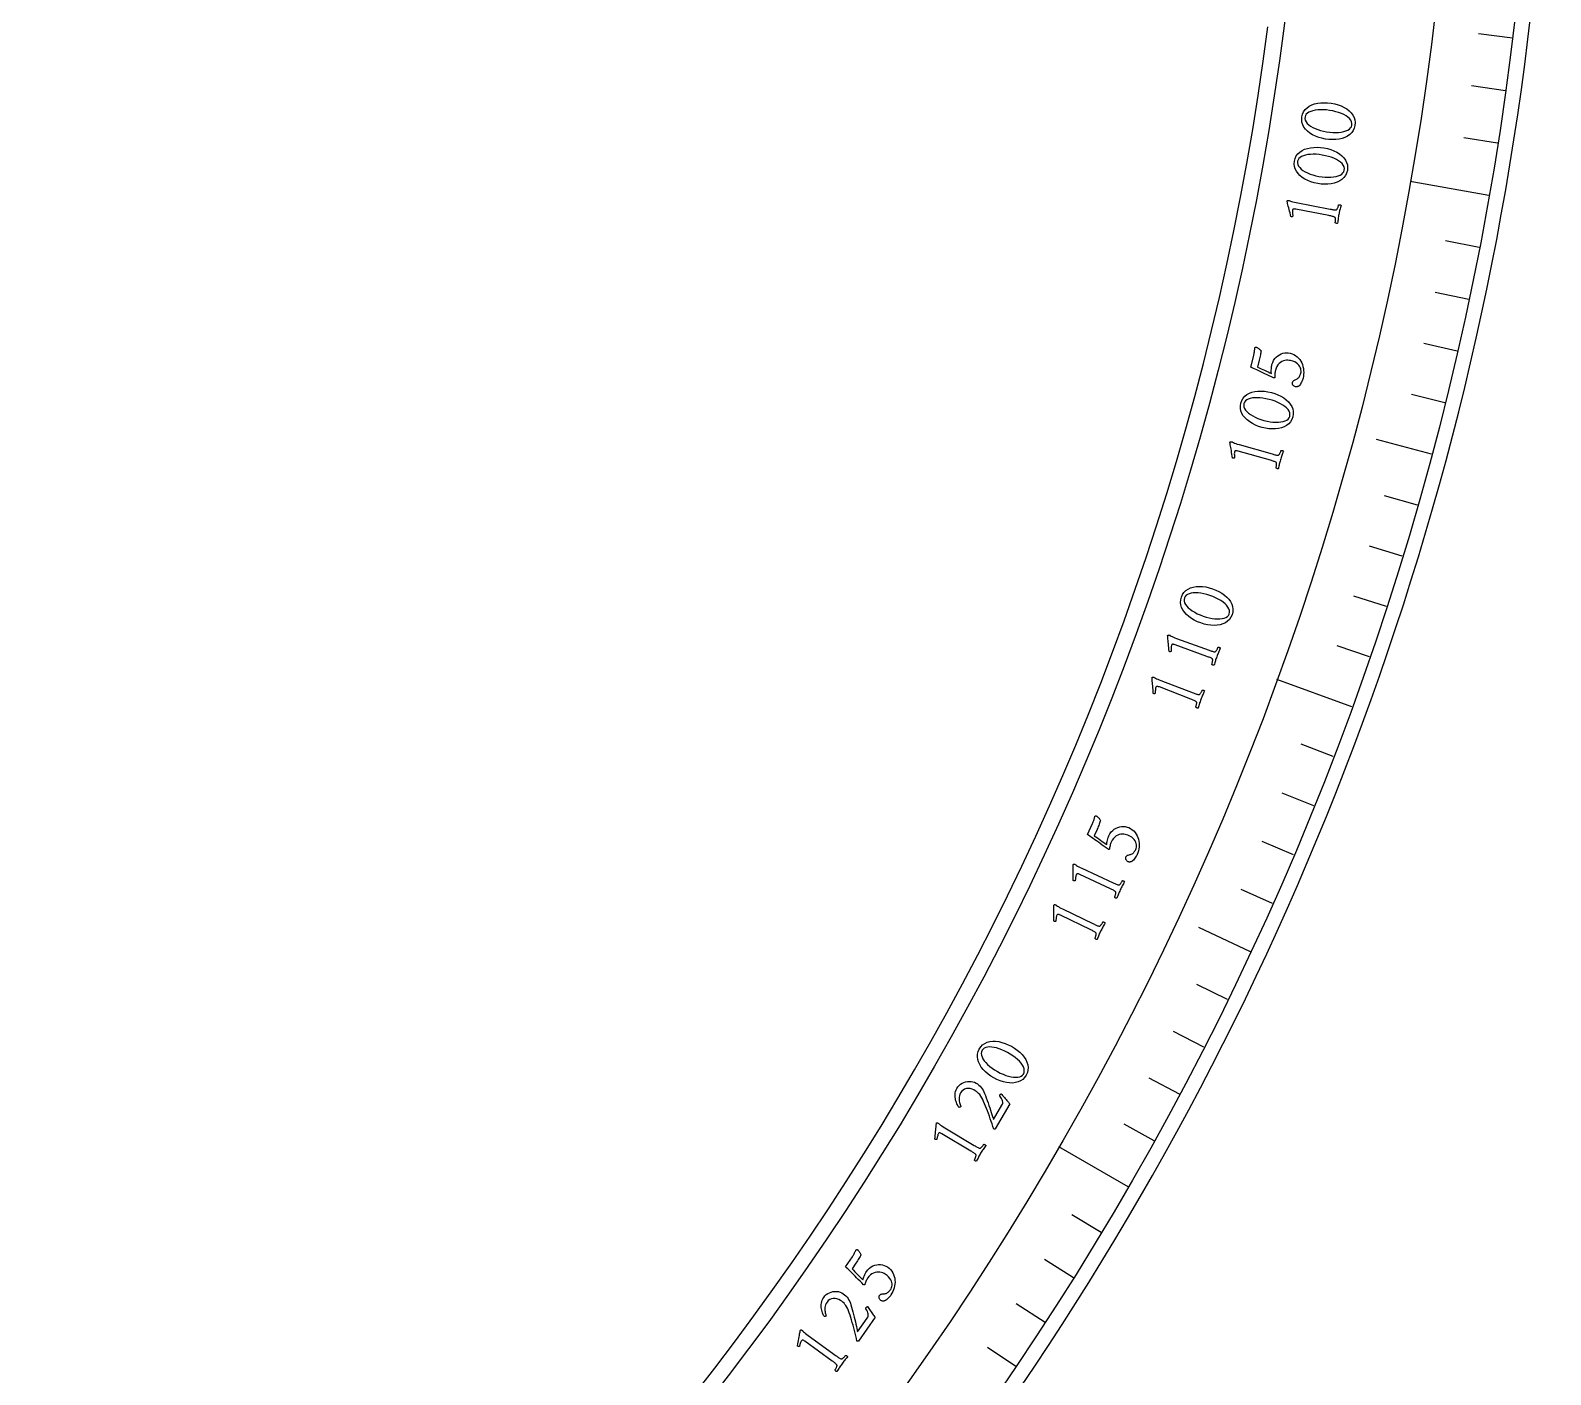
# Model space of a CAD drawing. Header units: millimetres. Extents: x -78 to 78, y -78 to 97.
# Drawn here: x 39.16 to 78, y -43.6 to -9.26 of the extents above; entities that cross this region are included whole.
import ezdxf

# ---------------------------------------------------------------- set-up
doc = ezdxf.new("R2010")
doc.units = ezdxf.units.MM
for name, color, linetype in [('CUT_INNER', 6, 'Continuous'), ('CUT_OUTER', 1, 'Continuous'), ('ENGRAVE', 7, 'Continuous'), ('ENGRAVE_FINE', 8, 'Continuous'), ('TEXT', 5, 'Continuous')]:
    doc.layers.add(name, color=color, linetype=linetype)

msp = doc.modelspace()

# ---------------------------------------------------------------- linework, layer by layer
at = {"layer": 'CUT_INNER'}
msp.add_arc((0.0001, -0.0002), 71.3699, 92.272579, 352.617363, dxfattribs=at)
at = {"layer": 'CUT_OUTER'}
msp.add_arc((-0.0002, -0.0002), 77.9998, 178.593623, 0.21968, dxfattribs=at)
at = {"layer": 'ENGRAVE'}
for points in [[(76.4232, -13.4755), (74.4122, -13.1209)], [(74.958, -20.0849), (73.5491, -19.7074)], [(72.9222, -26.5415), (71.0033, -25.8431)], [(70.3315, -32.7961), (69.0095, -32.1797)], [(67.2055, -38.8011), (65.437, -37.7801)]]:
    msp.add_lwpolyline(points, dxfattribs=at)
for radius in [77.6022, 75.5602, 71.7678]:
    msp.add_circle((0, 0), radius, dxfattribs=at)
at = {"layer": 'ENGRAVE_FINE'}
for points in [[(77.0238, -9.4573), (76.1551, -9.3507)], [(76.847, -10.8001), (75.9803, -10.6783)], [(76.6468, -12.1397), (75.7824, -12.0028)], [(76.1764, -14.8072), (75.3173, -14.6402)], [(75.9064, -16.1344), (75.0504, -15.9524)], [(75.6133, -17.4567), (74.7605, -17.2598)], [(75.2971, -18.7737), (74.4479, -18.562)], [(74.596, -21.3901), (73.7548, -21.1488)], [(74.2114, -22.6887), (73.3744, -22.4328)], [(73.8041, -23.9804), (72.9718, -23.71)], [(73.3743, -25.2648), (72.5468, -24.9799)], [(72.4479, -27.8101), (71.6309, -27.4965)], [(71.9515, -29.0703), (71.1401, -28.7425)], [(71.4332, -30.3216), (70.6276, -29.9796)], [(70.8931, -31.5637), (70.0936, -31.2077)], [(69.7484, -34.0186), (68.9618, -33.6349)], [(69.1441, -35.2307), (68.3643, -34.8333)], [(68.5187, -36.432), (67.746, -36.0212)], [(67.8724, -37.6223), (67.107, -37.198)], [(66.5181, -39.9681), (65.7679, -39.5173)], [(65.8104, -41.1229), (65.0682, -40.6591)], [(65.0827, -42.2652), (64.3487, -41.7885)], [(64.3351, -43.3946), (63.6096, -42.9052)]]:
    msp.add_lwpolyline(points, dxfattribs=at)
at = {"layer": 'TEXT'}
for points in [[(71.6459, -11.4701), (71.663, -11.4005), (71.6906, -11.3385), (71.7289, -11.2839), (71.7778, -11.2369), (71.8354, -11.1972), (71.8997, -11.1647), (71.9708, -11.1395), (72.0485, -11.1216), (72.131, -11.1108), (72.216, -11.1071), (72.3037, -11.1105), (72.394, -11.121), (72.4833, -11.1382), (72.568, -11.1615), (72.6479, -11.1911), (72.7232, -11.2268), (72.7918, -11.2682), (72.852, -11.3145), (72.9036, -11.3658), (72.9467, -11.4221), (72.9792, -11.4827), (72.9991, -11.5471), (73.0063, -11.6152), (73.0008, -11.687), (72.9839, -11.7551), (72.956, -11.8164), (72.9171, -11.8709), (72.8672, -11.9186), (72.8086, -11.9591), (72.7435, -11.9923), (72.6718, -12.018), (72.5936, -12.0364), (72.5108, -12.0474), (72.4256, -12.0508), (72.3379, -12.0468), (72.2477, -12.0352), (72.1586, -12.017), (72.0743, -11.9926), (71.9947, -11.9622), (71.9198, -11.9258), (71.8516, -11.884), (71.7921, -11.8373), (71.7412, -11.7859), (71.6989, -11.7297), (71.6672, -11.6695), (71.6478, -11.6062), (71.6407, -11.5397), (71.6459, -11.4701)], [(71.7252, -11.4719), (71.7235, -11.5148), (71.7323, -11.5563), (71.7518, -11.5963), (71.7818, -11.635), (71.8208, -11.6717), (71.8672, -11.706), (71.9211, -11.7378), (71.9824, -11.7672), (72.0496, -11.7936), (72.1213, -11.8163), (72.1975, -11.8354), (72.2782, -11.8508), (72.3586, -11.8618), (72.4364, -11.868), (72.5116, -11.8692), (72.5841, -11.8656), (72.6521, -11.8574), (72.7137, -11.845), (72.769, -11.8283), (72.8179, -11.8074), (72.8587, -11.7823), (72.8897, -11.7532), (72.9107, -11.7202), (72.9219, -11.6832), (72.9239, -11.6368), (72.9148, -11.5928), (72.8945, -11.5512), (72.863, -11.512), (72.8221, -11.4754), (72.7736, -11.4417), (72.7174, -11.4108), (72.6537, -11.3828), (72.5843, -11.3579), (72.5113, -11.3365), (72.4348, -11.3186), (72.3546, -11.3041), (72.2734, -11.2935), (72.1957, -11.2877), (72.1216, -11.2868), (72.0509, -11.2906), (71.9852, -11.2989), (71.9257, -11.3114), (71.8724, -11.3281), (71.8253, -11.3491), (71.7861, -11.3741), (71.7563, -11.4029), (71.736, -11.4355), (71.7252, -11.4719)], [(71.4559, -12.5996), (71.4741, -12.5303), (71.5027, -12.4687), (71.5418, -12.4148), (71.5915, -12.3685), (71.6497, -12.3297), (71.7145, -12.2983), (71.786, -12.2742), (71.864, -12.2575), (71.9466, -12.248), (72.0317, -12.2457), (72.1193, -12.2505), (72.2095, -12.2624), (72.2985, -12.281), (72.3827, -12.3057), (72.4622, -12.3365), (72.5369, -12.3734), (72.6049, -12.4158), (72.6643, -12.4631), (72.7151, -12.5152), (72.7573, -12.5721), (72.7889, -12.6333), (72.8077, -12.698), (72.8138, -12.7662), (72.8073, -12.8379), (72.7892, -12.9057), (72.7603, -12.9666), (72.7206, -13.0204), (72.67, -13.0673), (72.6108, -13.1069), (72.5451, -13.139), (72.473, -13.1637), (72.3945, -13.1808), (72.3116, -13.1905), (72.2264, -13.1926), (72.1387, -13.1871), (72.0487, -13.1742), (71.9599, -13.1545), (71.876, -13.1288), (71.7969, -13.0972), (71.7226, -13.0596), (71.6551, -13.0167), (71.5963, -12.9691), (71.5462, -12.9169), (71.5049, -12.86), (71.4741, -12.7993), (71.4556, -12.7357), (71.4496, -12.6691), (71.4559, -12.5996)], [(71.5352, -12.6026), (71.5328, -12.6455), (71.541, -12.6871), (71.5598, -12.7275), (71.5892, -12.7666), (71.6276, -12.804), (71.6735, -12.839), (71.7268, -12.8717), (71.7876, -12.902), (71.8545, -12.9295), (71.9258, -12.9533), (72.0017, -12.9736), (72.0821, -12.9903), (72.1624, -13.0025), (72.2401, -13.0099), (72.3152, -13.0124), (72.3878, -13.0099), (72.4559, -13.0028), (72.5177, -12.9913), (72.5732, -12.9755), (72.6225, -12.9553), (72.6637, -12.9309), (72.695, -12.9024), (72.7166, -12.8697), (72.7284, -12.8329), (72.7312, -12.7865), (72.7227, -12.7423), (72.7031, -12.7004), (72.6722, -12.6607), (72.6319, -12.6235), (72.5839, -12.589), (72.5283, -12.5573), (72.4649, -12.5282), (72.3959, -12.5023), (72.3233, -12.4797), (72.2471, -12.4606), (72.1672, -12.4448), (72.0862, -12.433), (72.0086, -12.426), (71.9344, -12.4238), (71.8637, -12.4265), (71.7979, -12.4338), (71.7382, -12.4454), (71.6846, -12.4613), (71.6372, -12.4815), (71.5976, -12.5059), (71.5674, -12.5342), (71.5466, -12.5664), (71.5352, -12.6026)], [(72.3367, -13.9914), (71.4907, -13.8277), (71.4698, -13.8243), (71.4522, -13.8228), (71.4378, -13.8231), (71.4267, -13.8252), (71.4181, -13.8294), (71.4114, -13.8357), (71.4064, -13.8442), (71.4032, -13.8548), (71.4017, -13.8682), (71.4015, -13.8852), (71.4027, -13.9058), (71.4053, -13.9299), (71.4085, -13.9543), (71.4116, -13.9757), (71.4146, -13.994), (71.4175, -14.0093), (71.408, -14.0161), (71.3981, -14.0204), (71.3879, -14.0221), (71.3774, -14.0213), (71.3773, -14.0212), (71.3769, -14.0212), (71.3762, -14.021), (71.3752, -14.0208), (71.3714, -14.0198), (71.3685, -14.0184), (71.3665, -14.0166), (71.3654, -14.0145), (71.3543, -13.9686), (71.343, -13.923), (71.3315, -13.8778), (71.3197, -13.8331), (71.3083, -13.7904), (71.2979, -13.7515), (71.2887, -13.7164), (71.2805, -13.6851), (71.2738, -13.6592), (71.269, -13.6404), (71.2663, -13.6287), (71.2655, -13.6241), (71.2663, -13.6199), (71.268, -13.6151), (71.2712, -13.6115), (71.2759, -13.6089), (71.282, -13.6075), (71.2885, -13.6067), (71.2945, -13.6061), (71.2998, -13.6056), (71.3046, -13.6053), (71.3078, -13.6064), (71.3173, -13.6099), (71.3332, -13.6157), (71.3555, -13.6237), (71.3838, -13.633), (71.4178, -13.6422), (71.4574, -13.6514), (71.5028, -13.6607), (72.3685, -13.826), (72.3916, -13.8304), (72.4141, -13.8345), (72.4357, -13.8383), (72.4565, -13.8418), (72.4761, -13.8445), (72.4941, -13.8459), (72.5103, -13.846), (72.5248, -13.8448), (72.5307, -13.8421), (72.5369, -13.8365), (72.5434, -13.8278), (72.5502, -13.8162), (72.5569, -13.8027), (72.563, -13.7887), (72.5684, -13.7742), (72.5733, -13.7592), (72.5774, -13.745), (72.5807, -13.733), (72.5832, -13.7232), (72.5848, -13.7156), (72.5905, -13.7137), (72.5976, -13.7128), (72.6062, -13.7128), (72.6163, -13.7138), (72.6262, -13.7157), (72.6343, -13.7186), (72.6405, -13.7223), (72.6449, -13.727), (72.6368, -13.7582), (72.6291, -13.7882), (72.6218, -13.8168), (72.6149, -13.8441), (72.6082, -13.8713), (72.6018, -13.8996), (72.5955, -13.9292), (72.5894, -13.9598), (72.5839, -13.9893), (72.5791, -14.0176), (72.5749, -14.0446), (72.5714, -14.0703), (72.5681, -14.0963), (72.5645, -14.1242), (72.5607, -14.1541), (72.5567, -14.1858), (72.5509, -14.1885), (72.5437, -14.1897), (72.5351, -14.1894), (72.5252, -14.1875), (72.5155, -14.1847), (72.5075, -14.1815), (72.5012, -14.178), (72.4967, -14.1741), (72.498, -14.1665), (72.4993, -14.1565), (72.5007, -14.1441), (72.5021, -14.1294), (72.5032, -14.1136), (72.5035, -14.0981), (72.503, -14.0829), (72.5018, -14.0679), (72.4998, -14.0547), (72.4969, -14.0447), (72.4931, -14.0378), (72.4884, -14.0341), (72.4754, -14.0275), (72.4603, -14.0214), (72.4432, -14.0157), (72.4241, -14.0105), (72.4035, -14.0055), (72.3821, -14.0007), (72.3598, -13.996), (72.3367, -13.9914)], [(70.8814, -17.7983), (70.8996, -17.7405), (70.9234, -17.6889), (70.9529, -17.6437), (70.9882, -17.6047), (71.0274, -17.5717), (71.0691, -17.5445), (71.1131, -17.523), (71.1594, -17.5072), (71.2066, -17.4972), (71.253, -17.4932), (71.2987, -17.4951), (71.3435, -17.5031), (71.3945, -17.5186), (71.4416, -17.5392), (71.4848, -17.5649), (71.5241, -17.5957), (71.5593, -17.6306), (71.5904, -17.6684), (71.6174, -17.7092), (71.6403, -17.7529), (71.659, -17.7988), (71.6736, -17.8461), (71.684, -17.8948), (71.6903, -17.9449), (71.6924, -17.9954), (71.6903, -18.0455), (71.6841, -18.0952), (71.6738, -18.1443), (71.6677, -18.1656), (71.6594, -18.189), (71.649, -18.2146), (71.6365, -18.2423), (71.6223, -18.2702), (71.6068, -18.2962), (71.5899, -18.3202), (71.5716, -18.3423), (71.5662, -18.346), (71.5583, -18.3502), (71.5481, -18.355), (71.5355, -18.3602), (71.5218, -18.3646), (71.5084, -18.3668), (71.4953, -18.3669), (71.4825, -18.3647), (71.4618, -18.3576), (71.4441, -18.3478), (71.4293, -18.3352), (71.4175, -18.3198), (71.409, -18.303), (71.4042, -18.2861), (71.403, -18.2693), (71.4055, -18.2523), (71.4127, -18.2328), (71.4233, -18.2166), (71.4376, -18.2036), (71.4553, -18.1939), (71.4743, -18.1857), (71.4925, -18.1771), (71.5097, -18.1682), (71.5261, -18.1589), (71.5437, -18.1467), (71.5595, -18.1326), (71.5734, -18.1164), (71.5854, -18.0982), (71.5957, -18.0788), (71.6045, -18.0592), (71.6118, -18.0394), (71.6176, -18.0193), (71.6227, -17.9911), (71.6239, -17.9619), (71.6213, -17.9315), (71.6149, -17.9001), (71.6038, -17.8686), (71.5871, -17.8381), (71.5648, -17.8087), (71.5369, -17.7802), (71.5026, -17.754), (71.4611, -17.731), (71.4126, -17.7114), (71.3569, -17.695), (71.3232, -17.6888), (71.2879, -17.6866), (71.2508, -17.6883), (71.2122, -17.6939), (71.1733, -17.7042), (71.136, -17.7201), (71.1, -17.7414), (71.0655, -17.7683), (71.034, -17.8017), (71.0072, -17.8428), (70.985, -17.8914), (70.9675, -17.9476), (70.9635, -17.966), (70.9599, -17.9877), (70.9568, -18.0125), (70.9541, -18.0405), (70.9523, -18.0682), (70.9519, -18.0921), (70.9529, -18.1121), (70.9553, -18.1283), (70.954, -18.1312), (70.9514, -18.1337), (70.9477, -18.1358), (70.9429, -18.1375), (70.9375, -18.1385), (70.9321, -18.1389), (70.9267, -18.1386), (70.9214, -18.1376), (70.8663, -18.1112), (70.8111, -18.0847), (70.7559, -18.0583), (70.7008, -18.032), (70.6465, -18.0061), (70.5941, -17.9811), (70.5436, -17.957), (70.495, -17.9338), (70.4495, -17.9123), (70.4083, -17.8931), (70.3714, -17.8763), (70.3389, -17.8619), (70.4145, -17.5612), (70.4195, -17.5401), (70.424, -17.5186), (70.428, -17.4967), (70.4316, -17.4745), (70.4346, -17.4529), (70.4371, -17.4331), (70.4389, -17.4151), (70.4402, -17.3989), (70.441, -17.3856), (70.4416, -17.376), (70.442, -17.3703), (70.4421, -17.3684), (70.4464, -17.3641), (70.4503, -17.3601), (70.4539, -17.3565), (70.4571, -17.3532), (70.4603, -17.3506), (70.4637, -17.349), (70.4675, -17.3485), (70.4716, -17.349), (70.4759, -17.3506), (70.4825, -17.3537), (70.4914, -17.3583), (70.5026, -17.3644), (70.5152, -17.3718), (70.5282, -17.3802), (70.5417, -17.3895), (70.5557, -17.3997), (70.5693, -17.4106), (70.5817, -17.422), (70.5928, -17.4337), (70.6028, -17.4458), (70.5994, -17.4683), (70.5956, -17.4929), (70.5912, -17.5196), (70.5863, -17.5484), (70.5806, -17.5795), (70.5736, -17.6131), (70.5654, -17.6491), (70.556, -17.6877), (70.5128, -17.8593), (70.5572, -17.8805), (70.6019, -17.9017), (70.6471, -17.9228), (70.6928, -17.9439), (70.738, -17.965), (70.782, -17.9859), (70.8248, -18.0066), (70.8663, -18.0272), (70.8639, -18.0024), (70.8631, -17.9746), (70.8637, -17.9436), (70.8658, -17.9095), (70.8688, -17.8759), (70.8725, -17.8461), (70.8767, -17.8202), (70.8814, -17.7983)], [(70.0859, -18.7795), (70.11, -18.712), (70.1439, -18.6531), (70.1876, -18.6028), (70.2411, -18.561), (70.3025, -18.5275), (70.3698, -18.5018), (70.443, -18.4841), (70.5222, -18.4742), (70.6053, -18.472), (70.6903, -18.4771), (70.7772, -18.4895), (70.8659, -18.5092), (70.953, -18.5355), (71.0348, -18.5674), (71.1113, -18.605), (71.1825, -18.6483), (71.2465, -18.6965), (71.3016, -18.7488), (71.3476, -18.8051), (71.3847, -18.8655), (71.4108, -18.9292), (71.424, -18.9952), (71.4241, -19.0637), (71.4113, -19.1346), (71.3874, -19.2006), (71.3534, -19.2587), (71.3091, -19.3089), (71.2546, -19.3512), (71.1921, -19.3855), (71.1239, -19.4118), (71.05, -19.43), (70.9703, -19.4403), (70.8868, -19.4426), (70.8017, -19.4373), (70.7149, -19.4242), (70.6263, -19.4035), (70.5396, -19.3762), (70.4582, -19.3433), (70.3822, -19.3048), (70.3114, -19.2609), (70.2479, -19.2123), (70.1935, -19.1598), (70.1482, -19.1034), (70.1119, -19.0431), (70.0865, -18.98), (70.0737, -18.915), (70.0735, -18.8482), (70.0859, -18.7795)], [(70.1645, -18.7894), (70.1584, -18.8319), (70.163, -18.8741), (70.1782, -18.9159), (70.2041, -18.9574), (70.2391, -18.998), (70.2817, -19.0369), (70.332, -19.0741), (70.39, -19.1096), (70.4542, -19.1428), (70.5232, -19.1728), (70.597, -19.1996), (70.6756, -19.2232), (70.7545, -19.2424), (70.8313, -19.2565), (70.9059, -19.2655), (70.9784, -19.2694), (71.0469, -19.2683), (71.1095, -19.2622), (71.1662, -19.2513), (71.217, -19.2355), (71.2602, -19.2148), (71.2939, -19.189), (71.3183, -19.1584), (71.3332, -19.1227), (71.34, -19.0768), (71.3354, -19.032), (71.3195, -18.9886), (71.2922, -18.9463), (71.2553, -18.9058), (71.2105, -18.8672), (71.1578, -18.8307), (71.0973, -18.7963), (71.0308, -18.7644), (70.9604, -18.7356), (70.8861, -18.7099), (70.8079, -18.6872), (70.7282, -18.6684), (70.6516, -18.6546), (70.5779, -18.646), (70.5072, -18.6426), (70.441, -18.644), (70.3805, -18.6504), (70.3258, -18.6616), (70.2768, -18.6776), (70.2352, -18.6984), (70.2026, -18.724), (70.1791, -18.7543), (70.1645, -18.7894)], [(70.842, -20.2427), (70.0135, -20.0059), (69.993, -20.0007), (69.9756, -19.9976), (69.9612, -19.9967), (69.95, -19.9979), (69.9411, -20.0013), (69.9338, -20.007), (69.9281, -20.015), (69.924, -20.0253), (69.9213, -20.0385), (69.9196, -20.0554), (69.919, -20.076), (69.9195, -20.1003), (69.9206, -20.1249), (69.9218, -20.1465), (69.9232, -20.165), (69.9248, -20.1805), (69.9147, -20.1864), (69.9045, -20.1898), (69.8942, -20.1906), (69.8837, -20.1889), (69.8836, -20.1888), (69.8832, -20.1887), (69.8826, -20.1885), (69.8816, -20.1882), (69.8779, -20.1869), (69.8751, -20.1852), (69.8733, -20.1833), (69.8724, -20.1811), (69.8653, -20.1343), (69.858, -20.088), (69.8505, -20.042), (69.8426, -19.9963), (69.835, -19.9528), (69.8281, -19.9132), (69.8219, -19.8774), (69.8165, -19.8455), (69.8121, -19.8191), (69.809, -19.8), (69.8073, -19.7881), (69.8069, -19.7834), (69.8081, -19.7793), (69.8102, -19.7747), (69.8137, -19.7714), (69.8186, -19.7693), (69.8248, -19.7684), (69.8313, -19.7681), (69.8373, -19.768), (69.8427, -19.768), (69.8475, -19.7681), (69.8506, -19.7695), (69.8598, -19.7738), (69.8751, -19.7809), (69.8966, -19.7909), (69.924, -19.8026), (69.957, -19.8148), (69.9957, -19.8274), (70.0401, -19.8406), (70.8881, -20.0808), (70.9108, -20.0871), (70.9327, -20.0931), (70.954, -20.0988), (70.9744, -20.1041), (70.9937, -20.1085), (71.0114, -20.1114), (71.0276, -20.113), (71.0422, -20.113), (71.0483, -20.1109), (71.055, -20.1058), (71.0622, -20.0978), (71.07, -20.0867), (71.0778, -20.0739), (71.0851, -20.0605), (71.0918, -20.0466), (71.0979, -20.032), (71.1033, -20.0182), (71.1076, -20.0066), (71.111, -19.997), (71.1132, -19.9896), (71.119, -19.9882), (71.1262, -19.9879), (71.1348, -19.9886), (71.1447, -19.9905), (71.1544, -19.9933), (71.1622, -19.9968), (71.1681, -20.0011), (71.172, -20.0062), (71.1613, -20.0366), (71.151, -20.0658), (71.1412, -20.0936), (71.132, -20.1202), (71.123, -20.1467), (71.1141, -20.1744), (71.1052, -20.2033), (71.0965, -20.2333), (71.0885, -20.2622), (71.0812, -20.2899), (71.0747, -20.3164), (71.0689, -20.3417), (71.0634, -20.3674), (71.0574, -20.3949), (71.051, -20.4243), (71.0442, -20.4556), (71.0382, -20.4578), (71.0309, -20.4583), (71.0224, -20.4572), (71.0127, -20.4545), (71.0033, -20.4509), (70.9956, -20.447), (70.9896, -20.443), (70.9855, -20.4387), (70.9874, -20.4312), (70.9896, -20.4213), (70.9921, -20.4092), (70.9948, -20.3946), (70.9972, -20.379), (70.9988, -20.3636), (70.9997, -20.3484), (70.9998, -20.3334), (70.999, -20.32), (70.997, -20.3097), (70.9938, -20.3026), (70.9894, -20.2985), (70.977, -20.2908), (70.9625, -20.2834), (70.946, -20.2762), (70.9274, -20.2694), (70.9073, -20.2626), (70.8864, -20.2559), (70.8646, -20.2493), (70.842, -20.2427)], [(68.5657, -23.737), (68.5946, -23.6715), (68.6326, -23.6152), (68.6797, -23.5681), (68.7361, -23.5302), (68.7997, -23.5011), (68.8687, -23.4804), (68.943, -23.4679), (69.0227, -23.4637), (69.1058, -23.4674), (69.1902, -23.4786), (69.2759, -23.4971), (69.3631, -23.5232), (69.448, -23.5556), (69.5273, -23.5933), (69.6009, -23.6362), (69.6688, -23.6845), (69.7293, -23.7372), (69.7804, -23.7932), (69.8224, -23.8527), (69.8551, -23.9156), (69.8765, -23.981), (69.8849, -24.0478), (69.8802, -24.1161), (69.8624, -24.1859), (69.8338, -24.25), (69.7957, -24.3056), (69.7479, -24.3525), (69.6906, -24.3907), (69.6258, -24.4205), (69.5559, -24.4418), (69.4808, -24.4548), (69.4006, -24.4593), (69.3172, -24.4557), (69.2327, -24.4443), (69.147, -24.4251), (69.0602, -24.3981), (68.9756, -24.3646), (68.8968, -24.326), (68.8237, -24.2822), (68.7563, -24.2334), (68.6964, -24.1803), (68.6459, -24.124), (68.6047, -24.0646), (68.5728, -24.0018), (68.552, -23.9371), (68.5439, -23.8713), (68.5485, -23.8047), (68.5657, -23.737)], [(68.6434, -23.7525), (68.6343, -23.7945), (68.6358, -23.8369), (68.648, -23.8797), (68.6709, -23.923), (68.7029, -23.9659), (68.7427, -24.0078), (68.7902, -24.0485), (68.8454, -24.0881), (68.9071, -24.1257), (68.9738, -24.1606), (69.0455, -24.1926), (69.1222, -24.2218), (69.1996, -24.2466), (69.2751, -24.2661), (69.3489, -24.2804), (69.4209, -24.2894), (69.4893, -24.2932), (69.5522, -24.2917), (69.6095, -24.2848), (69.6613, -24.2727), (69.7059, -24.2551), (69.7414, -24.2318), (69.7678, -24.203), (69.7853, -24.1685), (69.7953, -24.1231), (69.794, -24.0782), (69.7812, -24.0337), (69.757, -23.9896), (69.7231, -23.9465), (69.6812, -23.9049), (69.6312, -23.8647), (69.5733, -23.8261), (69.5093, -23.7895), (69.4411, -23.7558), (69.3689, -23.7248), (69.2925, -23.6966), (69.2143, -23.6721), (69.1388, -23.6529), (69.066, -23.6391), (68.9957, -23.6306), (68.9295, -23.6273), (68.8688, -23.6293), (68.8134, -23.6366), (68.7634, -23.649), (68.7204, -23.6668), (68.6861, -23.69), (68.6604, -23.7186), (68.6434, -23.7525)], [(69.2154, -25.2505), (68.4059, -24.9552), (68.3858, -24.9485), (68.3687, -24.9442), (68.3544, -24.9422), (68.3431, -24.9426), (68.334, -24.9454), (68.3263, -24.9506), (68.32, -24.9581), (68.3152, -24.9681), (68.3116, -24.9811), (68.3087, -24.9978), (68.3066, -25.0184), (68.3054, -25.0426), (68.3047, -25.0672), (68.3044, -25.0888), (68.3045, -25.1074), (68.3049, -25.1229), (68.2944, -25.1281), (68.284, -25.1308), (68.2737, -25.1309), (68.2634, -25.1284), (68.2633, -25.1283), (68.2629, -25.1282), (68.2623, -25.1279), (68.2614, -25.1276), (68.2577, -25.126), (68.2551, -25.1242), (68.2534, -25.1221), (68.2526, -25.1198), (68.2489, -25.0727), (68.245, -25.0259), (68.2407, -24.9795), (68.2362, -24.9334), (68.2317, -24.8895), (68.2276, -24.8494), (68.224, -24.8133), (68.2208, -24.7811), (68.2183, -24.7545), (68.2166, -24.7352), (68.2157, -24.7232), (68.2157, -24.7185), (68.2172, -24.7145), (68.2196, -24.7101), (68.2234, -24.707), (68.2283, -24.7052), (68.2346, -24.7047), (68.2412, -24.705), (68.2472, -24.7053), (68.2525, -24.7057), (68.2573, -24.7061), (68.2603, -24.7077), (68.2691, -24.7127), (68.2839, -24.7209), (68.3046, -24.7324), (68.3311, -24.746), (68.3632, -24.7605), (68.4009, -24.7759), (68.4442, -24.7921), (69.2729, -25.0923), (69.2951, -25.1003), (69.3166, -25.1078), (69.3373, -25.115), (69.3573, -25.1217), (69.3763, -25.1275), (69.3938, -25.1317), (69.4098, -25.1344), (69.4243, -25.1355), (69.4305, -25.1338), (69.4376, -25.1292), (69.4454, -25.1217), (69.4539, -25.1113), (69.4626, -25.099), (69.4708, -25.0862), (69.4785, -25.0727), (69.4857, -25.0586), (69.492, -25.0453), (69.4972, -25.034), (69.5012, -25.0247), (69.504, -25.0175), (69.5099, -25.0165), (69.517, -25.0166), (69.5255, -25.018), (69.5353, -25.0206), (69.5448, -25.0241), (69.5523, -25.0282), (69.5579, -25.0329), (69.5615, -25.0382), (69.5486, -25.0678), (69.5362, -25.0961), (69.5245, -25.1232), (69.5133, -25.1491), (69.5025, -25.1749), (69.4916, -25.2018), (69.4807, -25.23), (69.4699, -25.2593), (69.4598, -25.2876), (69.4506, -25.3147), (69.4422, -25.3407), (69.4346, -25.3655), (69.4272, -25.3907), (69.4193, -25.4177), (69.4108, -25.4466), (69.4018, -25.4773), (69.3957, -25.4791), (69.3884, -25.4791), (69.38, -25.4774), (69.3705, -25.474), (69.3613, -25.4697), (69.354, -25.4653), (69.3483, -25.4608), (69.3445, -25.4563), (69.347, -25.4489), (69.3499, -25.4393), (69.3532, -25.4273), (69.3569, -25.4129), (69.3604, -25.3975), (69.3632, -25.3823), (69.3651, -25.3672), (69.3663, -25.3522), (69.3664, -25.3388), (69.3651, -25.3285), (69.3625, -25.3211), (69.3584, -25.3167), (69.3466, -25.3081), (69.3327, -25.2997), (69.3167, -25.2914), (69.2986, -25.2832), (69.2791, -25.2751), (69.2587, -25.2669), (69.2375, -25.2587), (69.2154, -25.2505)], [(68.8082, -26.3399), (68.0034, -26.0319), (67.9835, -26.0249), (67.9664, -26.0203), (67.9522, -26.0181), (67.9409, -26.0183), (67.9317, -26.021), (67.9239, -26.026), (67.9175, -26.0335), (67.9126, -26.0433), (67.9087, -26.0563), (67.9056, -26.073), (67.9032, -26.0935), (67.9016, -26.1177), (67.9005, -26.1423), (67.8998, -26.1639), (67.8996, -26.1825), (67.8998, -26.198), (67.8893, -26.2031), (67.8788, -26.2055), (67.8685, -26.2054), (67.8582, -26.2028), (67.8581, -26.2027), (67.8577, -26.2026), (67.8571, -26.2024), (67.8562, -26.202), (67.8526, -26.2003), (67.85, -26.1985), (67.8483, -26.1964), (67.8476, -26.1941), (67.8447, -26.1469), (67.8414, -26.1001), (67.8379, -26.0536), (67.8341, -26.0074), (67.8303, -25.9634), (67.8268, -25.9233), (67.8238, -25.8871), (67.8212, -25.8549), (67.8191, -25.8282), (67.8177, -25.8089), (67.817, -25.7969), (67.817, -25.7922), (67.8185, -25.7882), (67.8211, -25.7838), (67.8248, -25.7808), (67.8299, -25.7791), (67.8361, -25.7788), (67.8427, -25.7791), (67.8487, -25.7795), (67.8541, -25.78), (67.8588, -25.7805), (67.8617, -25.7822), (67.8705, -25.7872), (67.8852, -25.7957), (67.9057, -25.8075), (67.932, -25.8215), (67.9638, -25.8365), (68.0013, -25.8525), (68.0444, -25.8695), (68.8682, -26.1826), (68.8902, -26.191), (68.9116, -26.1989), (68.9322, -26.2063), (68.9522, -26.2134), (68.971, -26.2195), (68.9884, -26.224), (69.0044, -26.2269), (69.0189, -26.2282), (69.0252, -26.2267), (69.0322, -26.2222), (69.0402, -26.2148), (69.0489, -26.2045), (69.0578, -26.1924), (69.0662, -26.1797), (69.0741, -26.1663), (69.0815, -26.1524), (69.088, -26.1391), (69.0934, -26.1279), (69.0975, -26.1187), (69.1004, -26.1115), (69.1063, -26.1106), (69.1135, -26.1109), (69.122, -26.1124), (69.1317, -26.1151), (69.1411, -26.1187), (69.1486, -26.1229), (69.1541, -26.1277), (69.1576, -26.1331), (69.1442, -26.1625), (69.1314, -26.1906), (69.1193, -26.2175), (69.1077, -26.2432), (69.0964, -26.2688), (69.0851, -26.2956), (69.0738, -26.3236), (69.0625, -26.3527), (69.052, -26.3809), (69.0423, -26.4078), (69.0335, -26.4337), (69.0256, -26.4584), (69.0178, -26.4835), (69.0094, -26.5104), (69.0005, -26.5391), (68.991, -26.5697), (68.9848, -26.5713), (68.9776, -26.5712), (68.9692, -26.5694), (68.9598, -26.5658), (68.9507, -26.5614), (68.9433, -26.5569), (68.9378, -26.5523), (68.934, -26.5477), (68.9366, -26.5404), (68.9397, -26.5308), (68.9431, -26.5189), (68.9471, -26.5046), (68.9509, -26.4892), (68.9539, -26.474), (68.9561, -26.459), (68.9575, -26.444), (68.9578, -26.4307), (68.9567, -26.4203), (68.9541, -26.4128), (68.9501, -26.4084), (68.9384, -26.3996), (68.9247, -26.391), (68.9088, -26.3824), (68.8909, -26.374), (68.8715, -26.3655), (68.8513, -26.357), (68.8301, -26.3485), (68.8082, -26.3399)], [(66.7139, -29.8363), (66.7418, -29.7825), (66.7743, -29.7359), (66.8112, -29.6965), (66.8527, -29.6642), (66.8971, -29.6386), (66.9428, -29.619), (66.9899, -29.6054), (67.0383, -29.5979), (67.0865, -29.5963), (67.1329, -29.6004), (67.1775, -29.6102), (67.2203, -29.6258), (67.2678, -29.65), (67.3106, -29.6785), (67.3487, -29.7113), (67.382, -29.7484), (67.4106, -29.7889), (67.4347, -29.8315), (67.4542, -29.8764), (67.4692, -29.9234), (67.4796, -29.9719), (67.4858, -30.021), (67.4876, -30.0707), (67.485, -30.1212), (67.4783, -30.1713), (67.4676, -30.2203), (67.4529, -30.2681), (67.4342, -30.3147), (67.4244, -30.3346), (67.4122, -30.3562), (67.3976, -30.3796), (67.3805, -30.4048), (67.3616, -30.4297), (67.3418, -30.4526), (67.321, -30.4733), (67.2992, -30.4919), (67.2932, -30.4946), (67.2847, -30.4974), (67.2738, -30.5003), (67.2605, -30.5033), (67.2463, -30.5053), (67.2327, -30.5051), (67.2198, -30.5029), (67.2076, -30.4985), (67.1884, -30.4879), (67.1726, -30.4752), (67.1603, -30.4602), (67.1513, -30.443), (67.1458, -30.425), (67.144, -30.4075), (67.1458, -30.3907), (67.1512, -30.3745), (67.1616, -30.3565), (67.175, -30.3423), (67.1912, -30.332), (67.2104, -30.3256), (67.2305, -30.3208), (67.2499, -30.3155), (67.2685, -30.3097), (67.2862, -30.3034), (67.3057, -30.2945), (67.3236, -30.2833), (67.3401, -30.2698), (67.3551, -30.2539), (67.3686, -30.2366), (67.3807, -30.2189), (67.3913, -30.2006), (67.4006, -30.1818), (67.4104, -30.155), (67.4167, -30.1263), (67.4194, -30.096), (67.4186, -30.0639), (67.4131, -30.031), (67.402, -29.9981), (67.3851, -29.9652), (67.3626, -29.9323), (67.3334, -29.9005), (67.2965, -29.8707), (67.2521, -29.843), (67.2001, -29.8172), (67.168, -29.8053), (67.1336, -29.7969), (67.0968, -29.7922), (67.0578, -29.791), (67.0177, -29.7944), (66.9782, -29.8035), (66.9391, -29.8183), (66.9004, -29.8388), (66.8636, -29.8662), (66.83, -29.902), (66.7998, -29.946), (66.7728, -29.9983), (66.7656, -30.0158), (66.7583, -30.0365), (66.7509, -30.0604), (66.7434, -30.0875), (66.7369, -30.1145), (66.7323, -30.1379), (66.7299, -30.1578), (66.7294, -30.1742), (66.7275, -30.1768), (66.7246, -30.1788), (66.7206, -30.1802), (66.7156, -30.181), (66.71, -30.1811), (66.7047, -30.1806), (66.6995, -30.1793), (66.6944, -30.1774), (66.6447, -30.1418), (66.595, -30.1062), (66.5452, -30.0706), (66.4954, -30.0351), (66.4465, -30.0002), (66.3993, -29.9664), (66.3537, -29.934), (66.3099, -29.9027), (66.2688, -29.8736), (66.2315, -29.8476), (66.1981, -29.8246), (66.1686, -29.8047), (66.2953, -29.5217), (66.3039, -29.5018), (66.312, -29.4815), (66.3198, -29.4606), (66.3272, -29.4393), (66.3339, -29.4186), (66.3398, -29.3995), (66.3447, -29.3821), (66.3488, -29.3664), (66.3519, -29.3534), (66.3542, -29.3441), (66.3555, -29.3385), (66.356, -29.3367), (66.3609, -29.3332), (66.3655, -29.33), (66.3696, -29.327), (66.3733, -29.3243), (66.3769, -29.3223), (66.3806, -29.3214), (66.3844, -29.3215), (66.3884, -29.3227), (66.3923, -29.325), (66.3983, -29.3292), (66.4063, -29.3353), (66.4162, -29.3433), (66.4273, -29.3527), (66.4387, -29.3632), (66.4504, -29.3747), (66.4624, -29.3872), (66.4739, -29.4004), (66.4841, -29.4137), (66.4931, -29.4271), (66.5007, -29.4408), (66.4935, -29.4624), (66.4855, -29.4859), (66.4765, -29.5115), (66.4667, -29.539), (66.4556, -29.5686), (66.4429, -29.6005), (66.4286, -29.6346), (66.4127, -29.6709), (66.3403, -29.8324), (66.3803, -29.861), (66.4207, -29.8896), (66.4616, -29.9183), (66.5028, -29.947), (66.5437, -29.9756), (66.5834, -30.0038), (66.622, -30.0316), (66.6593, -30.0591), (66.6613, -30.0343), (66.6652, -30.0068), (66.6712, -29.9764), (66.6792, -29.9432), (66.6881, -29.9105), (66.6968, -29.8818), (66.7054, -29.8571), (66.7139, -29.8363)], [(66.7513, -31.1869), (65.9706, -30.8222), (65.9512, -30.8138), (65.9345, -30.808), (65.9205, -30.8048), (65.9091, -30.8042), (65.8998, -30.8062), (65.8917, -30.8106), (65.8848, -30.8176), (65.8792, -30.8271), (65.8744, -30.8398), (65.8701, -30.8562), (65.8662, -30.8765), (65.8628, -30.9005), (65.86, -30.925), (65.8578, -30.9465), (65.8563, -30.965), (65.8554, -30.9805), (65.8445, -30.9848), (65.8339, -30.9865), (65.8236, -30.9857), (65.8136, -30.9823), (65.8134, -30.9822), (65.8131, -30.9821), (65.8124, -30.9818), (65.8116, -30.9814), (65.8081, -30.9794), (65.8056, -30.9774), (65.8041, -30.9752), (65.8036, -30.9728), (65.804, -30.9256), (65.8041, -30.8786), (65.8039, -30.832), (65.8034, -30.7857), (65.8028, -30.7415), (65.8022, -30.7013), (65.8018, -30.665), (65.8014, -30.6326), (65.8012, -30.6059), (65.8012, -30.5865), (65.8014, -30.5745), (65.8018, -30.5698), (65.8036, -30.5659), (65.8064, -30.5618), (65.8104, -30.559), (65.8155, -30.5577), (65.8218, -30.5578), (65.8283, -30.5586), (65.8343, -30.5594), (65.8396, -30.5602), (65.8443, -30.5611), (65.8471, -30.563), (65.8555, -30.5687), (65.8695, -30.5782), (65.8891, -30.5914), (65.9143, -30.6073), (65.945, -30.6245), (65.9813, -30.6431), (66.023, -30.6631), (66.8223, -31.0343), (66.8438, -31.0442), (66.8645, -31.0536), (66.8845, -31.0625), (66.9039, -31.071), (66.9223, -31.0784), (66.9393, -31.0841), (66.955, -31.0882), (66.9694, -31.0906), (66.9758, -31.0894), (66.9832, -31.0855), (66.9916, -31.0787), (67.001, -31.069), (67.0108, -31.0576), (67.0201, -31.0455), (67.0289, -31.0328), (67.0373, -31.0194), (67.0447, -31.0066), (67.0509, -30.9958), (67.0557, -30.9869), (67.0591, -30.9799), (67.065, -30.9794), (67.0722, -30.9803), (67.0805, -30.9824), (67.09, -30.9858), (67.0992, -30.9901), (67.1063, -30.9948), (67.1114, -31), (67.1145, -31.0056), (67.0991, -31.0339), (67.0844, -31.0611), (67.0703, -31.0871), (67.0569, -31.1118), (67.0439, -31.1366), (67.0307, -31.1625), (67.0174, -31.1896), (67.004, -31.2179), (66.9915, -31.2452), (66.98, -31.2714), (66.9693, -31.2965), (66.9597, -31.3206), (66.9501, -31.3451), (66.9399, -31.3713), (66.9289, -31.3993), (66.9172, -31.4291), (66.9109, -31.4303), (66.9037, -31.4297), (66.8955, -31.4273), (66.8863, -31.4231), (66.8776, -31.418), (66.8706, -31.413), (66.8654, -31.408), (66.862, -31.4032), (66.8651, -31.3961), (66.8688, -31.3867), (66.8731, -31.375), (66.8781, -31.3611), (66.8829, -31.3461), (66.887, -31.3311), (66.8903, -31.3162), (66.8928, -31.3014), (66.894, -31.2881), (66.8937, -31.2776), (66.8916, -31.2701), (66.888, -31.2653), (66.877, -31.2558), (66.8638, -31.2462), (66.8486, -31.2365), (66.8314, -31.2268), (66.8126, -31.217), (66.793, -31.207), (66.7726, -31.197), (66.7513, -31.1869)], [(66.2506, -32.2367), (65.4758, -31.8597), (65.4565, -31.851), (65.4399, -31.8449), (65.426, -31.8415), (65.4147, -31.8408), (65.4053, -31.8426), (65.3971, -31.8469), (65.3901, -31.8538), (65.3843, -31.8632), (65.3794, -31.8758), (65.3748, -31.8921), (65.3706, -31.9123), (65.3669, -31.9363), (65.3637, -31.9607), (65.3611, -31.9822), (65.3593, -32.0007), (65.3581, -32.0162), (65.3472, -32.0203), (65.3366, -32.0218), (65.3263, -32.0209), (65.3163, -32.0173), (65.3162, -32.0173), (65.3158, -32.0171), (65.3152, -32.0168), (65.3143, -32.0164), (65.3109, -32.0144), (65.3084, -32.0123), (65.307, -32.01), (65.3064, -32.0077), (65.3076, -31.9604), (65.3085, -31.9135), (65.309, -31.8669), (65.3092, -31.8206), (65.3093, -31.7764), (65.3094, -31.7362), (65.3095, -31.6999), (65.3097, -31.6675), (65.3099, -31.6408), (65.3102, -31.6214), (65.3106, -31.6094), (65.311, -31.6047), (65.3129, -31.6008), (65.3158, -31.5967), (65.3198, -31.594), (65.325, -31.5928), (65.3312, -31.593), (65.3377, -31.5939), (65.3437, -31.5948), (65.349, -31.5957), (65.3537, -31.5967), (65.3564, -31.5986), (65.3648, -31.6044), (65.3786, -31.6141), (65.398, -31.6277), (65.423, -31.6439), (65.4534, -31.6616), (65.4893, -31.6808), (65.5308, -31.7015), (66.3241, -32.0853), (66.3454, -32.0955), (66.366, -32.1052), (66.3859, -32.1145), (66.4051, -32.1232), (66.4234, -32.1309), (66.4403, -32.1369), (66.4559, -32.1412), (66.4703, -32.1438), (66.4767, -32.1428), (66.4841, -32.139), (66.4927, -32.1323), (66.5023, -32.1228), (66.5122, -32.1115), (66.5216, -32.0996), (66.5307, -32.087), (66.5393, -32.0737), (66.5469, -32.0611), (66.5532, -32.0503), (66.5582, -32.0415), (66.5617, -32.0346), (66.5677, -32.0342), (66.5748, -32.0351), (66.5831, -32.0374), (66.5926, -32.041), (66.6016, -32.0454), (66.6087, -32.0502), (66.6137, -32.0555), (66.6168, -32.0611), (66.6009, -32.0892), (66.5857, -32.1162), (66.5712, -32.1419), (66.5575, -32.1665), (66.544, -32.191), (66.5304, -32.2167), (66.5167, -32.2436), (66.5029, -32.2717), (66.49, -32.2987), (66.478, -32.3248), (66.467, -32.3498), (66.4569, -32.3737), (66.447, -32.398), (66.4363, -32.424), (66.4249, -32.4519), (66.4128, -32.4815), (66.4065, -32.4826), (66.3992, -32.4819), (66.3911, -32.4794), (66.382, -32.475), (66.3733, -32.4698), (66.3664, -32.4646), (66.3613, -32.4596), (66.3579, -32.4547), (66.3611, -32.4476), (66.365, -32.4383), (66.3695, -32.4267), (66.3747, -32.4129), (66.3798, -32.3979), (66.3841, -32.383), (66.3876, -32.3682), (66.3903, -32.3534), (66.3918, -32.3401), (66.3916, -32.3297), (66.3897, -32.3221), (66.3861, -32.3173), (66.3752, -32.3076), (66.3623, -32.2977), (66.3472, -32.2878), (66.3301, -32.2778), (66.3115, -32.2677), (66.2921, -32.2575), (66.2718, -32.2472), (66.2506, -32.2367)], [(63.4021, -35.2827), (63.442, -35.2232), (63.4892, -35.1743), (63.5438, -35.1362), (63.6059, -35.1087), (63.6736, -35.0911), (63.7451, -35.0826), (63.8205, -35.0832), (63.8997, -35.0929), (63.9808, -35.111), (64.062, -35.1366), (64.1432, -35.1698), (64.2245, -35.2106), (64.3026, -35.2573), (64.3741, -35.3081), (64.4391, -35.3632), (64.4976, -35.4226), (64.548, -35.4849), (64.5887, -35.549), (64.6196, -35.6149), (64.6409, -35.6825), (64.6507, -35.7506), (64.6474, -35.8179), (64.6308, -35.8843), (64.6011, -35.9499), (64.5619, -36.0081), (64.5147, -36.0562), (64.4595, -36.0941), (64.3964, -36.1218), (64.3275, -36.1399), (64.2549, -36.1488), (64.1787, -36.1485), (64.0989, -36.139), (64.0175, -36.121), (63.9362, -36.0951), (63.8551, -36.0613), (63.7743, -36.0196), (63.6969, -35.9719), (63.6259, -35.9202), (63.5615, -35.8644), (63.5036, -35.8046), (63.4539, -35.742), (63.4139, -35.6778), (63.3837, -35.612), (63.3632, -35.5447), (63.3539, -35.4773), (63.3573, -35.4112), (63.3734, -35.3463), (63.4021, -35.2827)], [(63.476, -35.3115), (63.4597, -35.3512), (63.4539, -35.3932), (63.4584, -35.4375), (63.4734, -35.4841), (63.4975, -35.532), (63.5294, -35.5801), (63.5691, -35.6284), (63.6167, -35.677), (63.6708, -35.7248), (63.7305, -35.7707), (63.7955, -35.8147), (63.866, -35.8567), (63.9379, -35.8946), (64.0089, -35.927), (64.0791, -35.9539), (64.1485, -35.9753), (64.2152, -35.9908), (64.2773, -36.0002), (64.335, -36.0034), (64.3881, -36.0005), (64.435, -35.9909), (64.474, -35.9742), (64.5051, -35.9503), (64.5283, -35.9194), (64.5461, -35.8765), (64.5525, -35.832), (64.5477, -35.7859), (64.5315, -35.7383), (64.5056, -35.69), (64.4715, -35.6417), (64.4293, -35.5935), (64.379, -35.5454), (64.3223, -35.4983), (64.261, -35.4532), (64.1952, -35.4101), (64.1249, -35.3691), (64.0522, -35.3314), (63.9812, -35.2994), (63.9118, -35.2731), (63.8441, -35.2525), (63.7795, -35.2378), (63.7193, -35.2293), (63.6635, -35.2268), (63.6121, -35.2304), (63.5667, -35.2405), (63.5289, -35.2573), (63.4987, -35.281), (63.476, -35.3115)], [(63.9625, -36.4219), (63.9805, -36.4449), (64, -36.469), (64.0208, -36.4942), (64.0431, -36.5206), (64.0656, -36.547), (64.0873, -36.5723), (64.1083, -36.5966), (64.1284, -36.6197), (64.1465, -36.6405), (64.1615, -36.6575), (64.1732, -36.6708), (64.1817, -36.6804), (63.8106, -37.3223), (63.8067, -37.3239), (63.8021, -37.3253), (63.797, -37.3265), (63.7911, -37.3274), (63.7854, -37.3279), (63.7804, -37.3279), (63.7764, -37.3271), (63.7731, -37.3258), (63.7522, -37.2612), (63.7305, -37.1955), (63.7081, -37.129), (63.685, -37.0614), (63.6613, -36.9939), (63.6372, -36.9275), (63.6128, -36.8623), (63.588, -36.7981), (63.5632, -36.7364), (63.5388, -36.6785), (63.5147, -36.6242), (63.4909, -36.5737), (63.4654, -36.5247), (63.4396, -36.4824), (63.4135, -36.4466), (63.387, -36.4174), (63.3595, -36.3923), (63.3301, -36.3688), (63.2988, -36.3468), (63.2657, -36.3265), (63.2182, -36.304), (63.1704, -36.2908), (63.1223, -36.2869), (63.0739, -36.2923), (63.0283, -36.3066), (62.9884, -36.3293), (62.9544, -36.3605), (62.9261, -36.4001), (62.9077, -36.4365), (62.8947, -36.4729), (62.887, -36.5093), (62.8846, -36.5457), (62.886, -36.581), (62.8896, -36.6141), (62.8953, -36.6451), (62.9033, -36.674), (62.912, -36.6997), (62.9199, -36.7212), (62.9272, -36.7386), (62.9337, -36.7518), (62.9296, -36.757), (62.9239, -36.7614), (62.9167, -36.7651), (62.9078, -36.768), (62.899, -36.7699), (62.8919, -36.7709), (62.8865, -36.7708), (62.8828, -36.7696), (62.8752, -36.7598), (62.8661, -36.7458), (62.8555, -36.7276), (62.8434, -36.7053), (62.8309, -36.6795), (62.8195, -36.651), (62.8089, -36.6198), (62.7993, -36.5859), (62.7915, -36.5503), (62.7864, -36.5138), (62.7839, -36.4766), (62.784, -36.4387), (62.7879, -36.4005), (62.7967, -36.3629), (62.8104, -36.3258), (62.829, -36.2892), (62.8564, -36.248), (62.8883, -36.2119), (62.9246, -36.181), (62.9653, -36.1552), (63.0087, -36.1348), (63.0531, -36.1199), (63.0986, -36.1105), (63.1452, -36.1067), (63.1914, -36.1086), (63.2357, -36.1165), (63.2782, -36.1303), (63.3189, -36.15), (63.3571, -36.1741), (63.3921, -36.2011), (63.4239, -36.231), (63.4525, -36.2637), (63.4781, -36.2988), (63.5011, -36.3358), (63.5213, -36.3748), (63.5389, -36.4157), (63.5604, -36.4718), (63.5821, -36.5305), (63.6041, -36.5917), (63.6263, -36.6554), (63.6482, -36.7195), (63.6693, -36.7818), (63.6895, -36.8423), (63.7088, -36.9008), (63.7268, -36.9556), (63.7429, -37.0046), (63.7571, -37.0478), (63.7695, -37.0853), (63.9819, -36.7176), (63.9948, -36.69), (64.0019, -36.6625), (64.0031, -36.6349), (63.9986, -36.6073), (63.9886, -36.5787), (63.9737, -36.5481), (63.9538, -36.5154), (63.929, -36.4807), (63.9255, -36.4751), (63.9245, -36.4687), (63.9258, -36.4614), (63.9295, -36.4533), (63.9316, -36.4501), (63.9348, -36.4463), (63.9389, -36.4417), (63.9441, -36.4365), (63.9495, -36.4314), (63.9544, -36.4273), (63.9587, -36.4241), (63.9625, -36.4219)], [(63.1889, -37.8882), (62.4499, -37.4451), (62.4315, -37.4347), (62.4154, -37.4272), (62.4018, -37.4226), (62.3907, -37.4209), (62.3812, -37.4219), (62.3726, -37.4255), (62.3651, -37.4317), (62.3585, -37.4406), (62.3524, -37.4527), (62.3464, -37.4686), (62.3405, -37.4883), (62.3347, -37.5119), (62.3294, -37.5359), (62.325, -37.5571), (62.3215, -37.5753), (62.319, -37.5907), (62.3078, -37.5938), (62.297, -37.5944), (62.2869, -37.5926), (62.2773, -37.5882), (62.2771, -37.5881), (62.2768, -37.5879), (62.2762, -37.5875), (62.2754, -37.5871), (62.2721, -37.5848), (62.2699, -37.5825), (62.2686, -37.5801), (62.2683, -37.5777), (62.2736, -37.5308), (62.2785, -37.4841), (62.2831, -37.4377), (62.2874, -37.3916), (62.2913, -37.3476), (62.2949, -37.3075), (62.2982, -37.2713), (62.3012, -37.2391), (62.3037, -37.2125), (62.3057, -37.1932), (62.3071, -37.1813), (62.3079, -37.1767), (62.3101, -37.173), (62.3134, -37.1691), (62.3176, -37.1668), (62.3229, -37.166), (62.3291, -37.1668), (62.3355, -37.1682), (62.3413, -37.1697), (62.3466, -37.171), (62.3512, -37.1724), (62.3537, -37.1745), (62.3615, -37.1811), (62.3745, -37.1919), (62.3926, -37.2071), (62.4161, -37.2255), (62.4448, -37.2458), (62.479, -37.268), (62.5184, -37.2922), (63.2753, -37.7437), (63.2956, -37.7557), (63.3153, -37.7672), (63.3343, -37.7782), (63.3527, -37.7886), (63.3702, -37.7978), (63.3866, -37.8053), (63.4018, -37.8109), (63.4158, -37.8148), (63.4223, -37.8143), (63.4301, -37.8111), (63.4391, -37.8052), (63.4495, -37.7966), (63.4604, -37.7862), (63.4708, -37.7752), (63.4809, -37.7634), (63.4907, -37.7509), (63.4994, -37.739), (63.5066, -37.7289), (63.5123, -37.7205), (63.5164, -37.714), (63.5224, -37.7141), (63.5294, -37.7156), (63.5375, -37.7186), (63.5466, -37.723), (63.5552, -37.7282), (63.5618, -37.7336), (63.5664, -37.7393), (63.5689, -37.7452), (63.5507, -37.7718), (63.5332, -37.7973), (63.5165, -37.8217), (63.5007, -37.8449), (63.4851, -37.8682), (63.4694, -37.8927), (63.4534, -37.9182), (63.4372, -37.945), (63.4219, -37.9708), (63.4077, -37.9957), (63.3946, -38.0196), (63.3825, -38.0426), (63.3705, -38.0659), (63.3576, -38.091), (63.3438, -38.1177), (63.3291, -38.1462), (63.3227, -38.1467), (63.3156, -38.1454), (63.3077, -38.1421), (63.299, -38.137), (63.2908, -38.131), (63.2844, -38.1253), (63.2797, -38.1199), (63.2768, -38.1147), (63.2806, -38.1079), (63.2853, -38.099), (63.2908, -38.0878), (63.2972, -38.0745), (63.3036, -38.06), (63.3091, -38.0455), (63.3139, -38.0311), (63.3179, -38.0166), (63.3205, -38.0035), (63.3212, -37.9931), (63.32, -37.9853), (63.3169, -37.9802), (63.3069, -37.9696), (63.2948, -37.9587), (63.2807, -37.9475), (63.2645, -37.9361), (63.2469, -37.9244), (63.2284, -37.9125), (63.2091, -37.9004), (63.1889, -37.8882)], [(60.5194, -40.9678), (60.5562, -40.9197), (60.5962, -40.8794), (60.6394, -40.847), (60.6859, -40.8224), (60.7341, -40.8049), (60.7825, -40.7935), (60.8312, -40.7883), (60.8802, -40.7893), (60.9279, -40.7961), (60.9729, -40.8082), (61.0151, -40.8256), (61.0546, -40.8484), (61.0972, -40.8805), (61.1344, -40.916), (61.1662, -40.9549), (61.1925, -40.9973), (61.2137, -41.0421), (61.23, -41.0882), (61.2415, -41.1358), (61.248, -41.1847), (61.2499, -41.2342), (61.2474, -41.2837), (61.2406, -41.333), (61.2293, -41.3822), (61.214, -41.4304), (61.1949, -41.4768), (61.1721, -41.5213), (61.1456, -41.564), (61.1326, -41.5819), (61.1168, -41.601), (61.0983, -41.6215), (61.0771, -41.6433), (61.0542, -41.6647), (61.0307, -41.6837), (61.0066, -41.7005), (60.9819, -41.7151), (60.9755, -41.7167), (60.9667, -41.718), (60.9555, -41.7189), (60.9418, -41.7195), (60.9275, -41.719), (60.9141, -41.7165), (60.9018, -41.7121), (60.8905, -41.7056), (60.8735, -41.6919), (60.8602, -41.6766), (60.8506, -41.6597), (60.8448, -41.6412), (60.8425, -41.6225), (60.8437, -41.605), (60.8484, -41.5888), (60.8565, -41.5737), (60.87, -41.5578), (60.8856, -41.5462), (60.9033, -41.5389), (60.9233, -41.5358), (60.944, -41.5347), (60.964, -41.5328), (60.9833, -41.5303), (61.0018, -41.5271), (61.0226, -41.5218), (61.0422, -41.5138), (61.0608, -41.5034), (61.0783, -41.4904), (61.0946, -41.4757), (61.1096, -41.4603), (61.1232, -41.4442), (61.1356, -41.4273), (61.15, -41.4025), (61.1611, -41.3755), (61.1691, -41.346), (61.1738, -41.3143), (61.1742, -41.2809), (61.1689, -41.2466), (61.158, -41.2113), (61.1415, -41.175), (61.1182, -41.1386), (61.0871, -41.1029), (61.0482, -41.0678), (61.0015, -41.0334), (60.9719, -41.016), (60.9395, -41.0019), (60.9041, -40.9908), (60.8659, -40.9828), (60.8259, -40.9793), (60.7853, -40.9814), (60.7442, -40.9891), (60.7026, -41.0026), (60.6615, -41.0232), (60.6223, -41.0526), (60.5849, -41.0907), (60.5492, -41.1375), (60.5391, -41.1535), (60.5284, -41.1726), (60.5169, -41.1949), (60.5048, -41.2203), (60.4936, -41.2457), (60.4851, -41.268), (60.4792, -41.2872), (60.476, -41.3032), (60.4737, -41.3055), (60.4704, -41.307), (60.4662, -41.3076), (60.4611, -41.3075), (60.4557, -41.3067), (60.4505, -41.3052), (60.4456, -41.3031), (60.4409, -41.3003), (60.3981, -41.2566), (60.3553, -41.2129), (60.3125, -41.1693), (60.2697, -41.1256), (60.2276, -41.0827), (60.1869, -41.0413), (60.1477, -41.0014), (60.1099, -40.963), (60.0745, -40.9272), (60.0423, -40.8951), (60.0134, -40.8667), (59.9878, -40.842), (60.1617, -40.5853), (60.1736, -40.5672), (60.1852, -40.5485), (60.1965, -40.5294), (60.2075, -40.5096), (60.2177, -40.4904), (60.2267, -40.4727), (60.2346, -40.4564), (60.2413, -40.4416), (60.2467, -40.4293), (60.2505, -40.4206), (60.2528, -40.4153), (60.2536, -40.4136), (60.2591, -40.411), (60.2641, -40.4086), (60.2687, -40.4064), (60.2729, -40.4044), (60.2767, -40.4031), (60.2805, -40.4028), (60.2843, -40.4036), (60.2879, -40.4055), (60.2915, -40.4084), (60.2966, -40.4136), (60.3034, -40.4209), (60.3118, -40.4305), (60.3211, -40.4418), (60.3305, -40.4541), (60.34, -40.4675), (60.3496, -40.4819), (60.3587, -40.4968), (60.3664, -40.5116), (60.3729, -40.5265), (60.3781, -40.5412), (60.3673, -40.5613), (60.3552, -40.5831), (60.342, -40.6067), (60.3275, -40.6321), (60.3115, -40.6593), (60.2934, -40.6885), (60.2734, -40.7196), (60.2515, -40.7526), (60.1521, -40.8991), (60.1866, -40.9341), (60.2214, -40.9693), (60.2566, -41.0047), (60.2923, -41.0401), (60.3276, -41.0754), (60.3618, -41.1101), (60.3949, -41.1442), (60.4269, -41.1777), (60.4331, -41.1537), (60.4418, -41.1272), (60.453, -41.0983), (60.4666, -41.067), (60.481, -41.0364), (60.4946, -41.0097), (60.5074, -40.9868), (60.5194, -40.9678)], [(60.5447, -41.858), (60.5607, -41.8824), (60.578, -41.9082), (60.5965, -41.9351), (60.6164, -41.9633), (60.6365, -41.9916), (60.656, -42.0187), (60.6747, -42.0447), (60.6928, -42.0695), (60.709, -42.0918), (60.7224, -42.1101), (60.7329, -42.1244), (60.7405, -42.1347), (60.3149, -42.7417), (60.3109, -42.743), (60.3062, -42.744), (60.301, -42.7447), (60.2951, -42.7451), (60.2893, -42.7452), (60.2844, -42.7446), (60.2804, -42.7436), (60.2773, -42.7419), (60.262, -42.6757), (60.2462, -42.6085), (60.2296, -42.5402), (60.2125, -42.4709), (60.1948, -42.4016), (60.1766, -42.3333), (60.158, -42.2662), (60.1389, -42.2002), (60.1195, -42.1366), (60.1002, -42.0767), (60.081, -42.0205), (60.0617, -41.9681), (60.0406, -41.9171), (60.0186, -41.8727), (59.9956, -41.8348), (59.9718, -41.8034), (59.9466, -41.776), (59.9193, -41.7499), (59.8901, -41.7254), (59.8589, -41.7022), (59.8135, -41.6757), (59.7671, -41.6584), (59.7195, -41.6503), (59.6708, -41.6515), (59.6241, -41.6617), (59.5824, -41.6809), (59.5458, -41.709), (59.5142, -41.746), (59.4927, -41.7807), (59.4765, -41.8158), (59.4657, -41.8513), (59.4601, -41.8874), (59.4584, -41.9226), (59.4591, -41.956), (59.4622, -41.9874), (59.4676, -42.0168), (59.474, -42.0432), (59.48, -42.0653), (59.4857, -42.0833), (59.4911, -42.097), (59.4866, -42.1018), (59.4805, -42.1057), (59.473, -42.1087), (59.4639, -42.1108), (59.4549, -42.112), (59.4478, -42.1123), (59.4424, -42.1118), (59.4388, -42.1103), (59.4321, -42.0999), (59.4243, -42.0851), (59.4153, -42.0661), (59.4051, -42.0428), (59.395, -42.016), (59.3861, -41.9866), (59.3783, -41.9546), (59.3717, -41.92), (59.367, -41.8838), (59.3651, -41.8471), (59.3658, -41.8098), (59.3693, -41.772), (59.3765, -41.7343), (59.3885, -41.6977), (59.4054, -41.6619), (59.4271, -41.627), (59.458, -41.5884), (59.4929, -41.5552), (59.5318, -41.5276), (59.5745, -41.5054), (59.6196, -41.4889), (59.6651, -41.4779), (59.7113, -41.4725), (59.758, -41.4728), (59.8038, -41.4787), (59.8473, -41.4904), (59.8885, -41.5078), (59.9273, -41.5311), (59.9632, -41.5584), (59.9958, -41.5884), (60.0248, -41.6209), (60.0504, -41.656), (60.0729, -41.6932), (60.0925, -41.7321), (60.1093, -41.7726), (60.1233, -41.8149), (60.1398, -41.8727), (60.1564, -41.933), (60.1729, -41.9959), (60.1895, -42.0613), (60.2057, -42.1271), (60.2212, -42.191), (60.2361, -42.253), (60.2502, -42.313), (60.2634, -42.3691), (60.2751, -42.4194), (60.2856, -42.4637), (60.2946, -42.502), (60.5383, -42.1542), (60.5535, -42.1279), (60.563, -42.1011), (60.5666, -42.0737), (60.5645, -42.0458), (60.5571, -42.0165), (60.5449, -41.9847), (60.5279, -41.9504), (60.5062, -41.9136), (60.5033, -41.9078), (60.5028, -41.9013), (60.5047, -41.8942), (60.5091, -41.8864), (60.5115, -41.8834), (60.515, -41.8799), (60.5195, -41.8757), (60.5251, -41.871), (60.531, -41.8664), (60.5362, -41.8627), (60.5408, -41.8599), (60.5447, -41.858)], [(59.6463, -43.2513), (58.9487, -42.7454), (58.9312, -42.7335), (58.9159, -42.7247), (58.9028, -42.7189), (58.8918, -42.7162), (58.8822, -42.7163), (58.8734, -42.7192), (58.8654, -42.7247), (58.858, -42.733), (58.8509, -42.7445), (58.8436, -42.7598), (58.836, -42.779), (58.8281, -42.802), (58.8207, -42.8255), (58.8145, -42.8462), (58.8095, -42.864), (58.8057, -42.8791), (58.7941, -42.8812), (58.7834, -42.8809), (58.7734, -42.8782), (58.7642, -42.873), (58.7641, -42.8729), (58.7638, -42.8726), (58.7633, -42.8722), (58.7625, -42.8717), (58.7594, -42.8691), (58.7574, -42.8666), (58.7563, -42.8642), (58.7562, -42.8618), (58.7656, -42.8154), (58.7746, -42.7694), (58.7832, -42.7236), (58.7915, -42.678), (58.7992, -42.6345), (58.8063, -42.5949), (58.8127, -42.5592), (58.8185, -42.5273), (58.8234, -42.501), (58.827, -42.482), (58.8294, -42.4702), (58.8307, -42.4657), (58.8332, -42.4622), (58.8368, -42.4587), (58.8412, -42.4567), (58.8465, -42.4564), (58.8526, -42.4577), (58.8589, -42.4597), (58.8646, -42.4616), (58.8696, -42.4635), (58.8741, -42.4652), (58.8765, -42.4676), (58.8837, -42.4747), (58.8956, -42.4867), (58.9124, -42.5034), (58.9341, -42.5238), (58.961, -42.5465), (58.9931, -42.5716), (59.0303, -42.5992), (59.745, -43.1149), (59.7641, -43.1286), (59.7827, -43.1418), (59.8007, -43.1544), (59.8181, -43.1663), (59.8348, -43.1771), (59.8504, -43.1859), (59.8651, -43.1929), (59.8787, -43.1979), (59.8852, -43.198), (59.8932, -43.1955), (59.9028, -43.1904), (59.9139, -43.1827), (59.9256, -43.1734), (59.937, -43.1633), (59.9481, -43.1524), (59.9588, -43.1408), (59.9686, -43.1297), (59.9767, -43.1203), (59.9831, -43.1124), (59.9877, -43.1063), (59.9937, -43.1069), (60.0005, -43.109), (60.0083, -43.1127), (60.017, -43.1179), (60.0252, -43.1238), (60.0313, -43.1298), (60.0353, -43.1358), (60.0373, -43.1419), (60.0168, -43.1668), (59.9972, -43.1907), (59.9785, -43.2136), (59.9607, -43.2354), (59.9431, -43.2572), (59.9253, -43.2802), (59.9071, -43.3043), (59.8887, -43.3295), (59.8712, -43.3539), (59.8549, -43.3775), (59.8397, -43.4002), (59.8257, -43.422), (59.8117, -43.4442), (59.7966, -43.468), (59.7806, -43.4934), (59.7635, -43.5205), (59.7571, -43.5205), (59.7501, -43.5185), (59.7425, -43.5146), (59.7343, -43.5087), (59.7266, -43.5021), (59.7207, -43.4958), (59.7165, -43.49), (59.7141, -43.4846), (59.7185, -43.4782), (59.7239, -43.4697), (59.7304, -43.459), (59.7379, -43.4463), (59.7455, -43.4324), (59.7523, -43.4185), (59.7584, -43.4045), (59.7636, -43.3905), (59.7674, -43.3776), (59.769, -43.3673), (59.7684, -43.3595), (59.7657, -43.3541), (59.7567, -43.3427), (59.7456, -43.3308), (59.7325, -43.3184), (59.7174, -43.3056), (59.7009, -43.2924), (59.6835, -43.2789), (59.6653, -43.2652), (59.6463, -43.2513)]]:
    msp.add_lwpolyline(points, close=True, dxfattribs=at)

doc.saveas('drawing.dxf')
